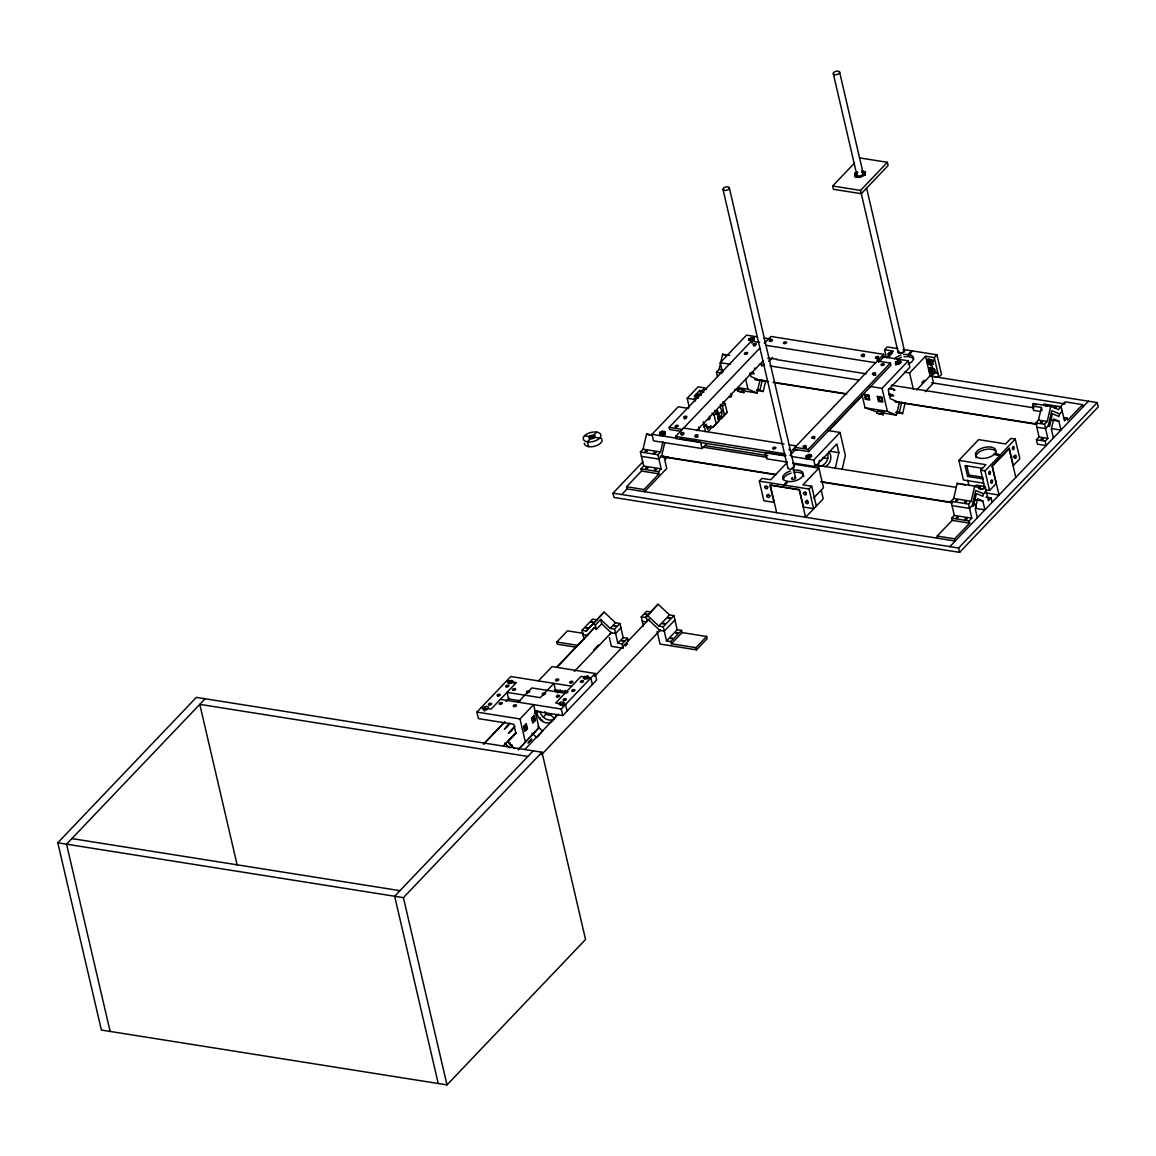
<?xml version="1.0" encoding="UTF-8"?>
<svg xmlns="http://www.w3.org/2000/svg" width="1156" height="1156" viewBox="0 0 1156 1156"><rect width="100%" height="100%" fill="white"/><g stroke="black" fill="none" stroke-linecap="round" stroke-linejoin="round"><path stroke-width="1.5" d="M659.773 432.387L660.09 435.581L659.773 432.387L662.301 431.217L664.758 431.607L665.076 434.8L664.758 431.607M749.045 338.708L748.972 340.269L751.429 340.659L753.958 339.488L754.03 337.928L751.573 337.538L749.045 338.708L749.42 340.341L751.949 339.17L754.406 339.561L754.03 337.928M806.252 457.212L806.324 455.652L808.853 454.481L811.31 454.872L811.685 456.504L809.229 456.114L806.7 457.285L806.628 458.845L806.252 457.212L808.709 457.603L811.237 456.432L811.31 454.872M857.492 172.1L854.819 173.328L854.674 176.622L859.876 177.446L865.208 174.975L865.353 171.695L861.885 171.146M857.636 172.23L855.137 173.386L855.007 176.463L859.876 177.244M864.89 174.932L865.035 171.839L861.769 171.319M895.524 363.533L895.597 361.973L898.125 360.802L900.582 361.192L900.958 362.825L898.501 362.435L895.972 363.605L895.9 365.166L895.524 363.533L897.981 363.923L900.51 362.753L900.582 361.192M823 457.241L822.841 458.079A3.28 2.76 -67 0 1 819.893 460.536M621.755 494.522L627.087 488.93L626.581 486.748L641.537 471.056L641.031 468.888L643.69 466.085L640.41 451.982L643.068 449.178L646.58 434.006L651.825 434.844M640.41 451.982L657.909 454.756L660.567 451.953L662.908 441.838M641.421 456.331L658.92 459.105L661.593 456.317L664.7 442.835M717.457 376.538L716.445 372.189L719.104 369.385L722.616 354.213L729.609 355.326M743.221 390.844L756.978 393.026L759.897 380.382L750.894 376.567L750.071 373.07M765.648 380.989L763.22 391.508L759.969 390.136L762.324 379.934M818.145 466.099L819.445 460.493M835.224 468.44L838.866 452.675L836.828 443.933L815.283 466.547L792.713 462.964M842.132 469.452L845.368 455.435L840.022 432.46L827.985 430.538M865.425 399.326L866.379 395.236L864.269 394.34L865.425 399.326L869.803 400.019L868.647 395.034L864.269 394.34M878.806 400.034L879.441 397.303L877.332 396.407L878.488 401.407L882.866 402.1L881.71 397.115L877.332 396.407M882.635 412.981L896.391 415.163L899.31 402.519L890.308 398.704L888.27 389.948L909.815 367.348L908.298 360.802L882.259 356.669M905.061 403.126L902.634 413.646L899.382 412.259L901.738 402.071M937.704 538.234L937.198 536.066L952.154 520.373L951.648 518.191L954.307 515.403L951.027 501.285L953.686 498.496L957.197 483.324L974.696 486.098L982.499 489.407L985.158 486.604L988.438 500.721L991.111 497.918L992.123 502.282M951.027 501.285L968.526 504.059L971.185 501.27L974.696 486.098M952.038 505.634L969.537 508.423L972.196 505.62L975.707 490.447L983.51 493.757L986.169 490.968M983.51 493.757L982.918 496.285L976.415 493.525L973.497 506.169L972.196 505.62M1040.66 411.522L1033.652 410.409L1032.64 406.059L1033.218 403.531L1050.717 406.305L1058.52 409.614L1061.194 406.811L1064.474 420.929L1067.132 418.125L1067.653 420.307L1082.594 404.614L1083.114 406.796M1050.717 406.305L1047.22 421.478L1044.562 424.266L1047.842 438.384L1045.168 441.173L1046.194 445.537L1037.438 444.15L1036.426 439.786L1039.085 436.997L1035.805 422.879L1038.478 420.09L1041.397 407.447L1032.64 406.059M1036.816 427.243L1045.573 428.63L1048.232 425.827L1051.743 410.669L1059.546 413.964L1062.205 411.175M1059.546 413.964L1058.954 416.492L1052.451 413.747L1049.532 426.376L1048.232 425.827M485.318 709.553L486.893 709.813M561.036 705.131L562.625 705.377M1045.775 406.276L1047.004 405.597L1047.394 406.392M696.461 396.913L697.357 394.615L699.467 394.427L697.834 394.167L698.585 397.433M722.977 371.611L721.185 371.625L723.078 371.206M508.235 725.159L509.059 724.263M512.57 728.93L513.755 727.644M526.038 741.372L530.04 737.138M510.114 723.049L504.291 729.378L507.686 725.867M514.897 726.416L508.481 733.309L511.877 729.797M705.695 426.304L712.79 427.431L718.815 420.972L716.807 412.36L714.654 410.337M717.688 418.226L721.055 418.761L727.081 412.302L725.072 403.69L722.919 401.667M727.081 412.302L721.055 418.761M584.083 639.571L581.945 630.338L586.309 631.032L604.097 612.088L615.541 622.795L619.905 623.489L623.185 637.606L617.868 643.198L614.573 629.081L619.905 623.489M586.309 631.032L604.097 612.088M506.357 727.269L508.105 725.361M510.547 731.199L512.296 729.292M514.738 748.655L507.6 741.964L515.822 732.991L513.784 724.248L478.425 718.627L476.893 712.096L510.793 676.52L571.7 686.202M610.036 634.037L611.221 632.751L615.599 633.445L620.917 627.853M518.293 749.608L538.971 727.63L533.624 704.654L519.998 718.945L476.893 712.096M530.734 736.603L538.971 727.63M643.415 626.104L641.262 616.87L645.64 617.564L651.579 611.091M645.64 617.564L658.096 604.212L669.526 614.92L673.905 615.613L677.185 629.717L666.535 640.901L663.241 626.798L673.905 615.613M658.689 631.754L659.888 630.454L664.267 631.147L674.916 619.963M529.824 741.14C523.509 747.975 536.456 734.031 530.084 740.953M57.8 842.782L196.361 697.371L541.976 752.238L585.557 939.496L446.996 1084.906L101.381 1030.039L57.8 842.782L403.415 897.648L541.976 752.238M205.118 698.759L66.557 844.169L110.123 1031.427M596.698 432.127L587.465 441.809L588.577 446.606M859.472 157.881L887.36 162.302L888.126 165.568L861.321 193.702L833.433 189.281L832.667 186L854.602 162.996M832.667 186L860.555 190.437L887.36 162.302M706.908 443.543L702.111 448.571L653.516 440.855L651.984 434.324L678.254 406.768L688.571 408.415M722.558 372.535L720.26 362.681L746.516 335.124L756.934 336.786M689.222 406.97L687.199 398.285L698.123 386.827L704.698 387.867L706.489 389.558M703.831 392.346L699.842 390.323L694.25 396.19L698.224 398.213M687.199 398.285L693.773 399.326L696.432 396.537M702.024 390.67L704.698 387.867M680.638 431.275L669.7 429.541L669.194 427.359L751.472 341.02L759.68 342.321M931.519 376.292L1097.188 402.591L1098.2 406.941L959.639 552.351L614.024 497.485L613.012 493.135L642.707 461.981M785.329 455.941L676.173 438.615L675.653 436.433L759.68 348.259M764.26 343.448L770.922 336.468L883.603 354.343L884.109 356.525L878.56 362.348M676.173 438.615L677.199 437.532M665.538 459.149L667.951 456.62M696.663 430.668L763.379 360.629M641.031 468.888L658.53 471.662L661.189 468.859L657.909 454.756M718.815 420.972L716.156 423.775L714.148 415.149L716.807 412.36M724.422 415.105L722.413 406.479L725.072 403.69M626.581 486.748L644.08 489.537L659.036 473.844L658.53 471.662M703.585 426.969L706.244 424.18L707.443 429.324L710.926 425.683M761.631 366.163L763.928 363.75M768.798 361.366L772.497 357.479M721.821 411.074L718.888 414.137L715.651 413.631M707.949 431.506L711.518 427.763M718.642 420.278L722.211 416.55M712.79 427.431L715.463 424.642M482.977 708.368L484.465 706.793L487.355 706.345L488.728 707.472L487.24 709.047L484.35 709.495L482.977 708.368L483.353 710.001M509.088 680.956L507.6 682.531L508.972 683.644L511.862 683.196L513.351 681.635L511.978 680.508L509.088 680.956L509.478 682.589L512.354 682.141L511.978 680.508M576.367 647.244L557.308 644.21L556.802 642.042L567.466 630.844L583.245 633.358M506.082 701.49L509.261 698.152M581.945 630.338L592.595 619.154L596.973 619.847M518.148 702.198L531.774 687.907L565.038 693.181M538.436 680.913L552.048 666.622L595.152 673.471L596.669 680.003L562.784 715.564L534.477 711.085M600.687 619.457L601.698 623.821L596.366 629.413L595.354 625.049L600.687 619.457L610.209 628.387L614.573 629.081M483.468 744.103L504.565 721.951M556.701 667.243L595.181 626.855M483.786 744.045L504.883 721.908M557.019 667.185L588.057 634.63M505.851 727.63L508.813 724.537M510.042 731.56L513.004 728.453M610.209 628.387L615.541 622.795M593.707 649.99L598.447 645.019M503.583 745.692L515.995 732.673M534.39 713.512L536.875 710.911M574.344 671.448L611.582 632.361M507.6 741.964L516.255 732.861M816.266 505.851L811.714 486.257L809.041 489.046L813.607 508.654L803.492 507.036L799.432 489.624L769.968 484.942L774.014 502.369L763.899 500.765L759.333 481.156L762.006 478.367L770.749 479.754L786.701 463.007M886.479 357.898L884.586 349.733L887.244 346.93L897.779 348.606M790.56 451.996L883.603 354.343M789.967 455.334L795.516 449.511M888.097 353.953L891.551 351.727L888.097 353.953L888.863 357.218M543.262 717.125L546.21 714.018M888.473 355.586L889.47 354.545M887.201 357.565L893.328 351.121L884.586 349.733M641.262 616.87L646.594 611.278L650.973 611.972M584.82 676.52L583.318 678.095L584.705 679.222L587.58 678.774L589.083 677.199L587.696 676.072L584.82 676.52L585.196 678.153M518.35 749.594L525.778 741.791M658.096 604.212L646.247 616.683L647.259 621.047L648.458 619.746L659.888 630.454M562.958 704.611L564.46 703.036L563.073 701.909L560.198 702.357L558.695 703.932L560.082 705.059L562.958 704.611L563.333 706.244M617.868 643.198L622.231 643.892L627.564 638.3L628.243 641.204M795.762 450.594L795.01 447.329L808.131 449.409L890.409 363.071L890.915 365.253L808.636 451.591L797.698 449.857M500.36 699.366L561.267 709.033L595.152 673.471M525.055 749.247L558.565 714.076M594.56 676.303L649.181 618.98M862.607 395.294L828.476 431.087M625.382 646.002L627.52 643.762M759.333 481.156L783.913 485.058L787.424 481.387L785.589 480.91A10.447 5.39 -13.1 0 1 790.588 470.925M908.327 354.516C915.798 345.326 910.075 356.742 906.174 354.357A10.447 5.39 -13.1 0 0 903.53 354.589M783.913 485.058L787.424 481.387M783.985 485.332L787.973 481.474L790.126 481.619A10.447 5.39 -13.1 0 0 803.131 475A10.447 5.39 -13.1 0 0 793.247 470.319M908.385 354.791L912.373 350.918L936.952 354.82L941.519 374.428L938.845 377.217L930.103 375.83L916.607 389.991M784.534 485.419L787.973 481.474M908.934 354.878L912.373 350.918M533.234 750.836L394.658 896.261L438.24 1083.519M791.195 456.432L813.766 460.016L840.022 432.46M870.006 386.451L882.042 388.358L908.298 360.802M647.447 615.397L658.877 626.104L669.526 614.92M541.442 754.752L660.611 629.688M813.651 498.019L823.477 487.716L818.91 468.122L802.958 484.87L811.714 486.257M904.498 372.174L909.584 372.969L925.537 356.236L934.294 357.623L936.952 354.82M926.866 360.108L927.863 359.068L928.629 362.334L931.852 364.415L930.855 365.469L927.632 363.374L926.866 360.108L929.323 358.938L932.545 361.019L933.311 364.284L930.855 365.469M927.242 361.741L928.239 360.701M927.632 363.374L928.629 362.334M932.545 361.019L933.542 359.964M937.964 373.402L935.334 372.998L932.878 374.168L929.655 372.088L928.889 368.822L929.886 367.781L930.652 371.047L933.875 373.128L936.331 371.943M928.889 368.822L932.357 366.596M670.899 641.594L681.563 630.41L682.069 632.592L671.405 643.776L670.899 641.594L666.535 640.901M929.28 370.455L930.277 369.414M929.655 372.088L930.652 371.047M921.91 382.766L924.28 380.281M932.878 374.168L933.875 373.128M925.291 391.667L933.513 383.041L931.519 374.472M671.405 643.776L695.955 647.678L706.619 636.494L707.125 638.676L696.476 649.86L660.076 644.08L657.143 631.508M983.684 483.194L963.425 479.971L958.873 460.377L978.641 439.627L1005.648 443.918L1010.908 438.413L1015.271 439.107L1019.838 458.701L1013.263 465.608L1009.202 448.181L992.094 466.143L996.154 483.555L989.565 490.476L985.187 489.768M982.513 468.325L965.072 465.55L967.615 476.445L968.945 475.044L982.889 477.255M984.811 488.135L980.62 470.174L985.88 464.669L958.873 460.377M980.62 470.174L984.999 470.868L1000.041 455.435L994.218 454.25L992.744 455.478A10.447 5.39 -13.1 0 1 976.285 456.476A10.447 5.39 -13.1 0 1 985.028 447.314A10.447 5.39 -13.1 0 1 995.504 452.588L994.29 454.525M1000.301 454.814L994.55 453.903L1000.301 454.814L1015.271 439.107M1009.26 448.456L992.325 466.229L999.03 495.028L985.418 492.875M974.638 487.081L976.401 485.217L985.158 486.604M1059.344 407.866L1065.095 401.84L1082.594 404.614M951.648 518.191L969.147 520.966L971.806 518.177L968.526 504.059M937.198 536.066L954.697 538.841L969.653 523.148L969.147 520.966M949.871 546.615L1088.432 401.204M613.012 493.135L958.613 548.002L1097.188 402.591M767.728 358.201L776.991 359.126M809.821 457.935L808.203 457.819L809.85 457.198M660.148 434.02L662.677 432.85L665.148 433.24M659.7 433.948L662.171 434.338L664.7 433.168M663.082 434.786L661.651 434.555L663.544 434.136M898.891 364.371L897.475 364.14L899.122 363.519M751.862 341.251L750.967 340.745L752.816 340.456M707.949 419.845L709.986 418.862L709.365 416.16M776.529 359.603L866.191 373.822M903.053 349.444L911.824 350.832M763.885 337.884L770.821 338.983M877.274 360.99L890.409 363.071M766.457 345.413L875.612 362.738M931.534 382.723L1065.268 403.964M1043.695 404.036L1061.194 406.811M759.29 364.241L764.636 365.079M769.983 365.932L859.154 380.093M891.247 385.179L1033.912 407.837M888.82 388.589L893.675 389.355M720.26 362.681L730.578 364.313M1063.636 417.576L1067.132 418.125M1051.873 420.09L1058.882 421.203L1060.933 430.061L1052.191 428.659M889.152 394.398L892.389 394.919M719.104 369.385L722.601 369.949M1038.478 420.09L1047.22 421.478M866.379 395.236L869.298 395.699M879.441 397.303L882.346 397.765M716.445 372.189L721.691 373.012M1035.805 422.879L1044.562 424.266M755.793 379.399L768.263 381.393M773.624 382.231L846.727 393.849M894.874 401.493L1035.747 423.847M754.738 379.573L767.786 381.653M773.133 382.506L846.25 394.109M895.871 401.97L1037.048 424.397M756.963 389.659L759.969 390.136M896.391 411.782L899.382 412.259M737.644 387.578L747.975 389.211L756.978 393.026M756.342 390.41L763.22 391.508M861.971 394.658L865.035 407.793L887.389 411.348L896.391 415.163M895.755 412.548L902.634 413.646M1039.085 436.997L1047.842 438.384M734.624 389.485L738.063 390.02M877.476 412.157L865.035 407.793M1036.426 439.786L1045.168 441.173M695.724 394.355L697.357 394.615M994.218 454.25L999.969 455.161M683.658 428.038L784.014 443.976M789.302 444.814L796.34 445.927M830.268 451.317L838.866 452.675M669.194 427.359L682.329 429.44M967.615 476.445L983.308 478.931M793.897 449.612L797.409 450.161M822.899 457.776L827.754 458.542M675.653 436.433L784.823 453.759M651.984 434.324L676.289 438.182M679.771 438.731L698.86 441.765M766.89 452.574L785.993 455.594M960.246 484.147L965.491 484.985M978.988 488.844L982.499 489.407M704.611 445.551L767.786 455.594M702.877 447.141L767.064 457.328M815.211 464.972L956.084 487.341M787.511 462.125L766.674 458.831L765.156 452.299M793.493 464.091L818.91 468.122M985.851 497.08L991.111 497.918M584.503 435.769L599.661 438.182M975.852 499.883L982.846 500.996L984.912 509.839L976.155 508.452L975.129 504.03M643.068 449.178L660.567 451.953M953.686 498.496L971.185 501.27M660.134 456.085L776.052 474.48M820.63 481.561L952.587 502.513M663.226 456.923L775.56 474.755M821.93 482.11L952.096 502.773M784.462 485.144L809.041 489.046M643.69 466.085L661.189 468.859M954.307 515.403L971.806 518.177M641.537 471.056L659.036 473.844M952.154 520.373L969.653 523.148M627.087 488.93L955.203 541.022L954.697 538.841M642.274 621.22L646.652 621.914M658.877 626.104L663.241 626.798M677.185 629.717L681.563 630.41M682.069 632.592L706.619 636.494M623.185 637.606L627.564 638.3M582.956 634.702L587.335 635.395L594.459 627.621L596.366 629.413M556.802 642.042L577.841 645.38M506.501 681.029L516.342 682.589L491.025 709.163L481.185 707.588M554.49 689.756L568.116 691.909M520.46 700.796L508.539 698.918L507.022 692.372L540.285 697.66L553.897 683.369L555.805 691.577M527.902 756.443L199.786 704.351L237.255 865.353M71.874 838.577L399.99 890.669M740.505 389.529L744.493 390.063L738.554 388.907M908.876 354.603L910.697 355.08A10.447 5.39 -13.1 0 1 908.197 364.126M879.152 411.449L883.907 412.201L877.968 411.045M1033.218 403.531L1036.34 404.846M1058.882 421.203L1053.68 418.992L1051.339 429.107L1053.405 437.965M722.616 354.213L725.737 355.542M957.197 483.324L958.497 483.873M982.846 500.996L977.644 498.785L975.303 508.9L977.369 517.758M646.58 434.006L649.701 435.335M661.593 456.317L662.894 456.866L663.833 455.869L666.752 468.44L644.586 491.705L644.08 489.537M931.36 367.637L934.583 369.732L935.334 372.998M566.888 693.094L566.252 692.531A3.28 2.428 42.6 0 1 565.241 690.378M720.26 404.455L722.413 406.479M711.995 413.125L714.148 415.149M693.773 399.326L695.565 401.016M601.698 623.821L611.221 632.751M593.447 623.272L595.354 625.049M550.242 714.495L554.475 718.454L551.86 721.301A9.046 6.69 42.6 0 1 541.543 720.737A9.046 6.69 42.6 0 1 537.685 710.405M532.324 717.457L534.375 719.393M537.843 726.575L542.641 731.069L536.702 737.542L531.905 733.049M524.362 725.809L526.428 727.731M504.652 743.12L509.767 747.918M1041.397 407.447L1042.062 410.351M1009.101 448.629L1015.806 477.428M984.999 470.868L989.565 490.476M966.763 465.709L968.945 475.044M967.731 480.275L968.916 485.361M934.294 357.623L938.845 377.217M925.537 356.236L930.103 375.83M958.613 548.002L959.639 552.351M839.574 71.975L863.243 173.646M866.494 187.662L904.44 350.687M909.584 372.969L913.385 389.312M833.332 73.84L856.986 175.51M860.555 190.437L898.183 352.551M855.137 173.386L855.888 176.651M854.819 173.328L855.585 176.593M898.125 360.802L898.501 362.435M895.597 361.973L895.972 363.605M889.094 352.912L889.86 356.178M882.042 388.358L887.389 411.348M821.237 490.216L823.231 498.785L805.602 517.267L799.23 489.855L770.301 485.26L776.673 512.672M813.766 460.016L815.283 466.547M808.131 449.409L808.636 451.591M808.853 454.481L809.229 456.114M806.324 455.652L806.7 457.285M729.292 187.706L794.143 466.417M793.348 468.339L795.53 477.731M723.035 189.57L787.901 468.281M753.958 339.488L754.348 341.121M751.573 337.538L751.949 339.17M751.429 340.659L751.819 342.292M751.472 341.02L751.978 343.202M745.678 379.356L747.975 389.211M699.842 390.323L701.056 395.525M703.282 421.81L705.565 431.665M698.629 427.055L699.452 430.552M700.594 442.04L702.111 448.571M662.301 431.217L662.677 432.85M662.171 434.338L662.547 435.971M695.955 647.678L696.476 649.86M622.231 643.892L623.257 648.241L611.408 646.363L609.342 637.505M592.392 684.496L590.861 677.965L581.02 676.405L555.704 702.978L565.544 704.539L567.076 711.07M587.696 676.072L588.086 677.705M561.267 709.033L562.784 715.564M513.351 681.635L513.741 683.268M519.998 718.945L525.359 741.921M484.35 709.495L484.74 711.128M403.415 897.648L446.996 1084.906M512.281 745.071A1.633 1.214 42.6 0 1 510.157 742.658M542.597 720.39A3.28 2.428 42.6 0 1 541.181 719.494M540.618 718.859A3.28 2.428 42.6 0 1 539.982 717.399M545.357 712.949A3.28 2.428 42.6 0 0 545.834 713.642L546.441 714.249A3.28 2.428 42.6 0 0 549.953 714.769L550.415 714.336A3.28 2.428 42.6 0 0 550.704 713.758M545.054 712.212A3.28 2.428 42.6 0 1 544.953 711.475M555.891 715.217A9.046 6.69 42.6 0 1 548.233 719.885A9.046 6.69 42.6 0 1 539.939 711.33M560.848 692.097A9.046 6.69 42.6 0 1 560.226 690.045M557.611 692.892A9.046 6.69 42.6 0 1 557.51 690.912M861.682 172.403A3.28 1.691 -13.1 0 1 862.766 174.599A3.28 1.691 -13.1 0 1 858.344 175.914A3.28 1.691 -13.1 0 1 857.261 173.718M903.645 350.037A3.28 1.691 -13.1 0 1 903.732 352.349A3.28 1.691 -13.1 0 1 899.411 353.331A3.28 1.691 -13.1 0 1 898.559 351.178M793.348 465.767A3.28 1.691 -13.1 0 1 791.788 468.903A3.28 1.691 -13.1 0 1 787.93 467.385M864.182 356.38A1.633 0.838 -13.1 0 0 862.578 356.626A1.633 0.838 -13.1 0 1 864.24 356.395M889.123 393.806A9.046 0.997 13 0 1 889.325 395.627M890.409 388.243A9.046 0.997 13 0 1 893.79 390.41M753.784 346.251A1.633 0.838 -13.1 0 1 755.605 345.572M751.545 372.246A9.046 0.997 13 0 1 749.897 373.489M755.229 368.215A9.046 0.997 13 0 1 754.377 368.273M804.403 447.993A1.633 0.838 -13.1 0 1 806.324 447.834M828.577 451.562A9.046 7.601 -67 0 1 825.066 466.735M827.739 454.005A9.046 7.601 -67 0 1 824.951 463.628A9.046 7.601 -67 0 1 816.252 465.492M684.395 419.079A1.633 0.838 -13.1 0 1 686.216 418.385M695.825 437.445A1.633 0.838 -13.1 0 1 697.776 437.011M681.679 435.205A1.633 0.838 -13.1 0 1 683.615 434.757M788.898 449.409A1.633 0.838 -13.1 0 1 789.982 450.291M813.824 438.716A1.633 0.838 -13.1 0 1 814.619 438.702M783.262 479.639A10.447 5.39 -13.1 0 1 791.094 473.107M793.753 472.501A10.447 5.39 -13.1 0 1 803.752 476.445M808.492 501.849A1.633 1.098 43.6 0 1 807.134 500.028M806.469 493.135A1.633 1.098 43.6 0 1 805.27 492.023M768.061 487.081A1.633 1.098 43.6 0 1 766.717 486.214M770.431 495.808A1.633 1.098 43.6 0 1 768.393 494.219M794.62 477.211A2.052 1.055 -13.1 0 1 795.082 478.772A2.052 1.055 -13.1 0 1 792.005 479.249A2.052 1.055 -13.1 0 1 792.611 477.529M792.741 467.631A2.052 1.055 -13.1 0 1 791.499 468.325M976.228 457.834A10.447 5.39 -13.1 0 1 983.756 449.93A10.447 5.39 -13.1 0 1 996.14 451.895M1013.379 456.244A1.633 0.867 -81 0 1 1013.191 457.054M894.542 358.736A10.447 5.39 -13.1 0 1 900.871 355.195M896.724 359.516A10.447 5.39 -13.1 0 1 901.377 357.363M904.035 356.771A10.447 5.39 -13.1 0 1 913.746 359.328M934.727 369.371A1.633 1.098 43.6 0 1 933.542 368.258M933.412 360.773A1.633 1.098 43.6 0 1 932.011 360.21M890.915 354.43A1.633 1.098 43.6 0 1 891.998 353.635M696.389 396.075A1.633 0.867 -81 0 1 697.256 396.58A1.633 0.867 -81 0 1 697.169 398.358M730.939 393.502A3.251 2.182 43.6 0 1 731.445 396.479A3.251 2.182 43.6 0 1 728.8 396.999M719.928 407.129A9.046 6.083 43.6 0 1 717.905 417.46M716.995 410.207A9.046 6.083 43.6 0 1 717.905 419.122M600.99 438.167A9.046 4.667 -13.1 0 1 595.297 446.043A9.046 4.667 -13.1 0 1 584.329 443.138M903.038 351.886A2.052 1.055 -13.1 0 1 901.261 352.71M899.859 352.609A2.052 1.055 -13.1 0 1 899.296 351.93M585.875 627.896L587.754 627.737L585.875 627.896M591.193 622.304L593.086 622.145L591.193 622.304M645.192 451.288L647.071 451.129L645.192 451.288M645.814 468.194L647.692 468.036L645.814 468.194M653.949 452.675L655.828 452.516L653.949 452.675M654.556 469.582L656.449 469.423L654.556 469.582M614.139 625.945L616.018 625.786L614.139 625.945M621.798 640.756L623.676 640.597L621.798 640.756M645.192 614.428L647.071 614.27L645.192 614.428M662.807 623.662L664.686 623.503L662.807 623.662M668.125 618.07L670.018 617.911L668.125 618.07M670.466 638.473L672.344 638.314L670.466 638.473M675.783 632.881L677.676 632.722L675.783 632.881M955.81 500.591L957.688 500.432L955.911 500.447M956.431 517.498L958.31 517.339L956.431 517.498M964.552 501.979L966.445 501.82L964.552 501.979M965.173 518.885L967.052 518.726L965.173 518.885M978.525 487.326L980.404 487.167L978.525 487.326M1040.588 422.186L1042.481 422.027L1040.588 422.186M1041.209 439.092L1043.088 438.933L1041.209 439.092M1054.561 407.533L1056.44 407.374L1054.561 407.533M526.298 723.714L523.625 726.503L524.795 731.488L527.454 728.699L526.298 723.714M534.245 715.362L531.587 718.151L532.743 723.15L535.416 720.347L534.245 715.362M589.647 436.26L589.184 436.708A3.28 1.691 -13.1 0 0 589.979 438.63L590.687 438.76A3.28 1.691 -13.1 0 0 594.516 437.69L594.979 437.243A3.28 1.691 -13.1 0 0 594.184 435.306L593.476 435.176A3.28 1.691 -13.1 0 0 589.647 436.26M737.615 391.075L743.9 392.592L737.615 391.075M877.028 413.212L883.328 414.729L877.028 413.212M499.912 704.322A1.633 0.838 -13.1 0 0 502.34 703.209A1.633 0.838 -13.1 0 0 499.97 702.834A1.633 0.838 -13.1 0 0 499.912 704.322M514.073 706.576A1.633 0.838 -13.1 0 0 516.501 705.449A1.633 0.838 -13.1 0 0 514.131 705.073A1.633 0.838 -13.1 0 0 514.073 706.576M506.501 686.91A1.633 0.838 -13.1 0 0 508.929 685.783A1.633 0.838 -13.1 0 0 506.574 685.407A1.633 0.838 -13.1 0 0 506.501 686.91M497.875 695.955A1.633 0.838 -13.1 0 0 500.317 694.828A1.633 0.838 -13.1 0 0 497.947 694.453A1.633 0.838 -13.1 0 0 497.875 695.955M532.468 719.856A1.633 1.214 42.6 0 0 534.968 720.78A1.633 1.214 42.6 0 0 533.899 718.353A1.633 1.214 42.6 0 0 532.468 719.856M524.506 728.208A1.633 1.214 42.6 0 0 527.02 729.133A1.633 1.214 42.6 0 0 525.951 726.691A1.633 1.214 42.6 0 0 524.506 728.208M557.149 696.967A1.633 0.838 -13.1 0 0 559.591 695.84A1.633 0.838 -13.1 0 0 557.221 695.464A1.633 0.838 -13.1 0 0 557.149 696.967M543.002 694.713A1.633 0.838 -13.1 0 0 545.43 693.6A1.633 0.838 -13.1 0 0 543.06 693.224A1.633 0.838 -13.1 0 0 543.002 694.713M581.136 682.3A1.633 0.838 -13.1 0 0 583.563 681.187A1.633 0.838 -13.1 0 0 581.193 680.812A1.633 0.838 -13.1 0 0 581.136 682.3M572.509 691.36A1.633 0.838 -13.1 0 0 574.937 690.233A1.633 0.838 -13.1 0 0 572.581 689.857A1.633 0.838 -13.1 0 0 572.509 691.36M513.235 690.349A1.633 0.838 -13.1 0 0 515.663 689.222A1.633 0.838 -13.1 0 0 513.293 688.846A1.633 0.838 -13.1 0 0 513.235 690.349M527.396 692.589A1.633 0.838 -13.1 0 0 529.824 691.476A1.633 0.838 -13.1 0 0 527.454 691.1A1.633 0.838 -13.1 0 0 527.396 692.589M489.248 705.001A1.633 0.838 -13.1 0 0 491.69 703.888A1.633 0.838 -13.1 0 0 489.32 703.513A1.633 0.838 -13.1 0 0 489.248 705.001M570.472 682.979A1.633 0.838 -13.1 0 0 572.914 681.867A1.633 0.838 -13.1 0 0 570.544 681.491A1.633 0.838 -13.1 0 0 570.472 682.979M556.325 680.74A1.633 0.838 -13.1 0 0 558.753 679.612A1.633 0.838 -13.1 0 0 556.383 679.237A1.633 0.838 -13.1 0 0 556.325 680.74M563.882 700.406A1.633 0.838 -13.1 0 0 566.324 699.279A1.633 0.838 -13.1 0 0 563.955 698.903A1.633 0.838 -13.1 0 0 563.882 700.406M834.777 74.663A3.28 1.691 -13.1 0 0 839.675 72.409A3.28 1.691 -13.1 0 0 834.907 71.643A3.28 1.691 -13.1 0 0 834.777 74.663M724.494 190.393A3.28 1.691 -13.1 0 0 729.378 188.139A3.28 1.691 -13.1 0 0 724.624 187.388A3.28 1.691 -13.1 0 0 724.494 190.393M875.684 375.05A1.633 0.838 -13.1 0 0 874.153 375.079A1.633 0.838 -13.1 0 1 875.684 375.05M878.907 358.851A1.633 0.838 -13.1 0 0 876.739 358.88A1.633 0.838 -13.1 0 1 878.965 358.866M867.723 398.95A1.633 1.373 -67 0 0 867.708 396.219A1.633 1.373 -67 0 0 865.598 397.881A1.633 1.373 -67 0 0 867.723 398.95M880.771 401.031A1.633 1.373 -67 0 0 880.771 398.285A1.633 1.373 -67 0 0 878.647 399.962A1.633 1.373 -67 0 0 880.771 401.031M770.04 341.352A1.633 0.838 -13.1 0 0 772.468 340.225A1.633 0.838 -13.1 0 0 770.113 339.85A1.633 0.838 -13.1 0 0 770.04 341.352M784.202 343.592A1.633 0.838 -13.1 0 0 786.629 342.479A1.633 0.838 -13.1 0 0 784.259 342.104A1.633 0.838 -13.1 0 0 784.202 343.592M862.058 355.961A1.633 0.838 -13.1 0 0 864.5 354.834A1.633 0.838 -13.1 0 0 862.13 354.459A1.633 0.838 -13.1 0 0 862.058 355.961M876.219 358.201A1.633 0.838 -13.1 0 0 878.661 357.088A1.633 0.838 -13.1 0 0 876.291 356.713A1.633 0.838 -13.1 0 0 876.219 358.201M681.433 434.324A1.633 0.838 -13.1 0 0 683.875 433.211A1.633 0.838 -13.1 0 0 681.505 432.835A1.633 0.838 -13.1 0 0 681.433 434.324M695.594 436.578A1.633 0.838 -13.1 0 0 698.036 435.451A1.633 0.838 -13.1 0 0 695.666 435.075A1.633 0.838 -13.1 0 0 695.594 436.578M773.465 448.933A1.633 0.838 -13.1 0 0 775.893 447.82A1.633 0.838 -13.1 0 0 773.523 447.444A1.633 0.838 -13.1 0 0 773.465 448.933M881.811 365.484A1.633 0.838 -13.1 0 0 884.239 364.371A1.633 0.838 -13.1 0 0 881.869 363.996A1.633 0.838 -13.1 0 0 881.811 365.484M873.185 374.544A1.633 0.838 -13.1 0 0 875.612 373.417A1.633 0.838 -13.1 0 0 873.242 373.041A1.633 0.838 -13.1 0 0 873.185 374.544M812.451 438.269A1.633 0.838 -13.1 0 0 814.879 437.141A1.633 0.838 -13.1 0 0 812.524 436.766A1.633 0.838 -13.1 0 0 812.451 438.269M803.825 447.314A1.633 0.838 -13.1 0 0 806.267 446.202A1.633 0.838 -13.1 0 0 803.897 445.826A1.633 0.838 -13.1 0 0 803.825 447.314M805.501 502.123A1.633 1.098 43.6 0 0 807.827 503.626A1.633 1.098 43.6 0 0 807.278 501.27A1.633 1.098 43.6 0 0 805.501 502.123M803.478 493.41A1.633 1.098 43.6 0 0 805.804 494.913A1.633 1.098 43.6 0 0 805.255 492.557A1.633 1.098 43.6 0 0 803.478 493.41M764.708 487.254A1.633 1.098 43.6 0 0 767.035 488.757A1.633 1.098 43.6 0 0 766.486 486.401A1.633 1.098 43.6 0 0 764.708 487.254M766.731 495.967A1.633 1.098 43.6 0 0 769.058 497.47A1.633 1.098 43.6 0 0 768.509 495.115A1.633 1.098 43.6 0 0 766.731 495.967M1015.763 457.834A1.633 0.867 -81 0 0 1015.604 455.175A1.633 0.867 -81 0 0 1014.347 457.241A1.633 0.867 -81 0 0 1015.763 457.834M1013.74 449.135A1.633 0.867 -81 0 0 1013.581 446.462A1.633 0.867 -81 0 0 1012.324 448.528A1.633 0.867 -81 0 0 1013.74 449.135M990.114 473.902A1.633 0.867 -81 0 0 989.955 471.243A1.633 0.867 -81 0 0 988.712 473.31A1.633 0.867 -81 0 0 990.114 473.902M992.151 482.616A1.633 0.867 -81 0 0 991.993 479.957A1.633 0.867 -81 0 0 990.735 482.023A1.633 0.867 -81 0 0 992.151 482.616M931.75 369.645A1.633 1.098 43.6 0 0 934.077 371.148A1.633 1.098 43.6 0 0 933.528 368.793A1.633 1.098 43.6 0 0 931.75 369.645M929.713 360.932A1.633 1.098 43.6 0 0 932.039 362.435A1.633 1.098 43.6 0 0 931.49 360.08A1.633 1.098 43.6 0 0 929.713 360.932M587.465 441.809A9.046 4.667 -13.1 0 0 600.961 435.595A9.046 4.667 -13.1 0 0 587.826 433.514A9.046 4.667 -13.1 0 0 587.465 441.809M753.813 345.167A1.633 0.838 -13.1 0 0 756.241 344.055A1.633 0.838 -13.1 0 0 753.871 343.679A1.633 0.838 -13.1 0 0 753.813 345.167M745.187 354.227A1.633 0.838 -13.1 0 0 747.614 353.1A1.633 0.838 -13.1 0 0 745.244 352.725A1.633 0.838 -13.1 0 0 745.187 354.227M684.453 417.952A1.633 0.838 -13.1 0 0 686.895 416.825A1.633 0.838 -13.1 0 0 684.525 416.449A1.633 0.838 -13.1 0 0 684.453 417.952M675.827 426.998A1.633 0.838 -13.1 0 0 678.269 425.885A1.633 0.838 -13.1 0 0 675.899 425.509A1.633 0.838 -13.1 0 0 675.827 426.998"/></g></svg>
